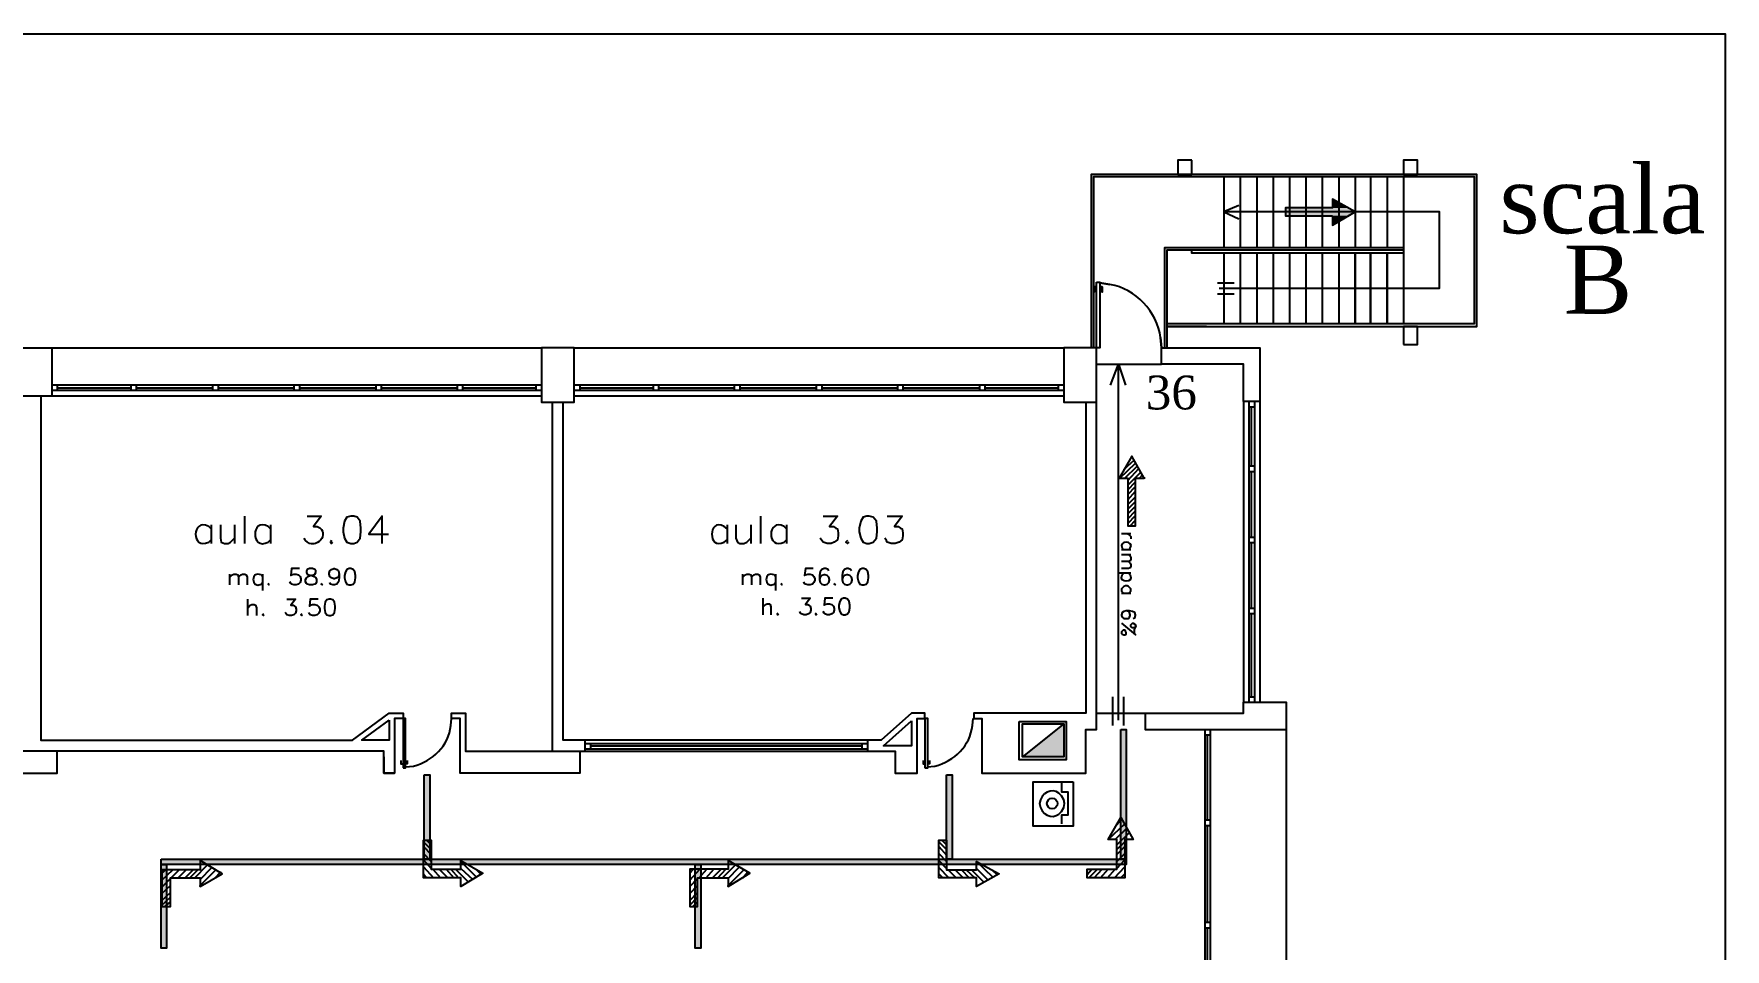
# Model space of a CAD drawing. Header units: millimetres. Extents: x 2592 to 5194, y 1172 to 2359.
# Drawn here: x 2595.648 to 2597.453, y 1176.154 to 1177.132 of the extents above; entities that cross this region are included whole.
import ezdxf

# ---------------------------------------------------------------- set-up
doc = ezdxf.new("R2010")
doc.units = ezdxf.units.MM
for name, color, linetype in [('PDF _Geometria', 7, 'Continuous'), ('PDF _Riempimenti solidi', 3, 'Continuous'), ('PDF _Testo', 7, 'Continuous')]:
    doc.layers.add(name, color=color, linetype=linetype)
doc.styles.add('PDF Times New Roman', font='times.ttf')

msp = doc.modelspace()

# ---------------------------------------------------------------- linework, layer by layer
at = {"layer": 'PDF _Geometria', "lineweight": 25}
for points in [[(2592.3511, 1177.1315), (2597.4528, 1177.1315), (2597.4528, 1175.284), (2592.3511, 1175.284)], [(2596.8836, 1176.9965), (2596.8686, 1176.9965), (2596.8686, 1176.9815), (2596.8836, 1176.9815)], [(2597.1094, 1176.9815), (2597.1244, 1176.9815), (2597.1244, 1176.9965), (2597.1094, 1176.9965)], [(2597.0578, 1176.8224), (2597.0578, 1176.8974)], [(2597.0744, 1176.8224), (2597.0744, 1176.8974)], [(2597.0919, 1176.8224), (2597.0919, 1176.8974)], [(2597.1094, 1176.7999), (2597.1244, 1176.7999), (2597.1244, 1176.819), (2597.1094, 1176.819)], [(2595.9861, 1176.6165), (2595.9819, 1176.6157), (2595.9794, 1176.6115), (2595.9778, 1176.604), (2595.9778, 1176.5999), (2595.9794, 1176.5932), (2595.9819, 1176.589), (2595.9861, 1176.5874), (2595.9894, 1176.5874), (2595.9928, 1176.589), (2595.9961, 1176.5932), (2595.9969, 1176.5999), (2595.9969, 1176.604), (2595.9961, 1176.6115), (2595.9928, 1176.6157), (2595.9894, 1176.6165)], [(2596.5369, 1176.6165), (2596.5328, 1176.6157), (2596.5303, 1176.6115), (2596.5286, 1176.604), (2596.5286, 1176.5999), (2596.5303, 1176.5932), (2596.5328, 1176.589), (2596.5369, 1176.5874), (2596.5394, 1176.5874), (2596.5436, 1176.589), (2596.5469, 1176.5932), (2596.5478, 1176.5999), (2596.5478, 1176.604), (2596.5469, 1176.6115), (2596.5436, 1176.6157), (2596.5394, 1176.6165)], [(2595.9419, 1176.5607), (2595.9394, 1176.5599), (2595.9386, 1176.5582), (2595.9386, 1176.5565), (2595.9394, 1176.5549), (2595.9411, 1176.554), (2595.9444, 1176.5532), (2595.9469, 1176.5524), (2595.9486, 1176.5507), (2595.9494, 1176.549), (2595.9494, 1176.5465), (2595.9486, 1176.5449), (2595.9478, 1176.544), (2595.9453, 1176.5432), (2595.9419, 1176.5432), (2595.9394, 1176.544), (2595.9386, 1176.5449), (2595.9378, 1176.5465), (2595.9378, 1176.549), (2595.9386, 1176.5507), (2595.9403, 1176.5524), (2595.9428, 1176.5532), (2595.9461, 1176.554), (2595.9478, 1176.5549), (2595.9486, 1176.5565), (2595.9486, 1176.5582), (2595.9478, 1176.5599), (2595.9453, 1176.5607)], [(2595.9844, 1176.5607), (2595.9819, 1176.5599), (2595.9803, 1176.5574), (2595.9794, 1176.5532), (2595.9794, 1176.5507), (2595.9803, 1176.5465), (2595.9819, 1176.544), (2595.9844, 1176.5432), (2595.9861, 1176.5432), (2595.9886, 1176.544), (2595.9903, 1176.5465), (2595.9911, 1176.5507), (2595.9911, 1176.5532), (2595.9903, 1176.5574), (2595.9886, 1176.5599), (2595.9861, 1176.5607)], [(2596.5319, 1176.5607), (2596.5294, 1176.5599), (2596.5278, 1176.5574), (2596.5269, 1176.5532), (2596.5269, 1176.5507), (2596.5278, 1176.5465), (2596.5294, 1176.544), (2596.5319, 1176.5432), (2596.5336, 1176.5432), (2596.5361, 1176.544), (2596.5378, 1176.5465), (2596.5386, 1176.5507), (2596.5386, 1176.5532), (2596.5378, 1176.5574), (2596.5361, 1176.5599), (2596.5336, 1176.5607)], [(2595.9628, 1176.5282), (2595.9603, 1176.5274), (2595.9586, 1176.5249), (2595.9578, 1176.5207), (2595.9578, 1176.5182), (2595.9586, 1176.514), (2595.9603, 1176.5115), (2595.9628, 1176.5107), (2595.9644, 1176.5107), (2595.9669, 1176.5115), (2595.9686, 1176.514), (2595.9694, 1176.5182), (2595.9694, 1176.5207), (2595.9686, 1176.5249), (2595.9669, 1176.5274), (2595.9644, 1176.5282)], [(2596.5119, 1176.529), (2596.5094, 1176.5282), (2596.5078, 1176.5257), (2596.5069, 1176.5215), (2596.5069, 1176.519), (2596.5078, 1176.5149), (2596.5094, 1176.5124), (2596.5119, 1176.5115), (2596.5136, 1176.5115), (2596.5161, 1176.5124), (2596.5178, 1176.5149), (2596.5186, 1176.519), (2596.5186, 1176.5215), (2596.5178, 1176.5257), (2596.5161, 1176.5282), (2596.5136, 1176.529)], [(2596.8136, 1176.4924), (2596.8128, 1176.494), (2596.8119, 1176.4949), (2596.8103, 1176.4949), (2596.8086, 1176.4932), (2596.8086, 1176.4915), (2596.8094, 1176.4907), (2596.8111, 1176.4899), (2596.8119, 1176.4899), (2596.8136, 1176.4907)], [(2595.5511, 1176.4065), (2595.5361, 1176.4065), (2595.5361, 1176.4007), (2595.5453, 1176.4007), (2595.5453, 1176.3424), (2595.6728, 1176.3424), (2595.6728, 1176.3657), (2595.5511, 1176.3657)], [(2596.0269, 1176.399), (2596.0269, 1176.3774), (2595.9978, 1176.3774)], [(2596.5844, 1176.3982), (2596.5844, 1176.3715), (2596.5544, 1176.3715)], [(2596.6994, 1176.3974), (2596.7494, 1176.3974), (2596.7494, 1176.3565), (2596.6994, 1176.3565)], [(2596.7569, 1176.3332), (2596.7569, 1176.2857), (2596.7144, 1176.2857), (2596.7144, 1176.3332)]]:
    msp.add_lwpolyline(points, close=True, dxfattribs=at)
for points in [[(2596.8994, 1176.819), (2596.8569, 1176.819), (2597.0294, 1176.819), (2597.1878, 1176.819), (2597.1878, 1176.9815), (2596.7761, 1176.9815), (2596.7761, 1176.7965)], [(2596.7761, 1176.9815), (2596.7769, 1176.9815)], [(2596.8569, 1176.8224), (2597.0228, 1176.8224), (2597.1853, 1176.8224), (2597.1853, 1176.979), (2596.7786, 1176.979), (2596.7786, 1176.7965)], [(2597.1094, 1176.979), (2597.1094, 1176.9032), (2596.8544, 1176.9032), (2596.8544, 1176.7965)], [(2596.9178, 1176.979), (2596.9178, 1176.9032)], [(2596.9353, 1176.979), (2596.9353, 1176.9032)], [(2596.9528, 1176.979), (2596.9528, 1176.9032)], [(2596.9703, 1176.979), (2596.9703, 1176.9032)], [(2596.9878, 1176.979), (2596.9878, 1176.9032)], [(2597.0053, 1176.979), (2597.0053, 1176.9032)], [(2597.0228, 1176.979), (2597.0228, 1176.9032)], [(2597.0403, 1176.979), (2597.0403, 1176.9032)], [(2597.0578, 1176.979), (2597.0578, 1176.9032)], [(2597.0744, 1176.979), (2597.0744, 1176.9032)], [(2597.0919, 1176.979), (2597.0919, 1176.9032)], [(2596.9128, 1176.8599), (2597.0136, 1176.8599), (2597.1478, 1176.8599), (2597.1478, 1176.9415), (2596.9178, 1176.9415)], [(2596.9336, 1176.9482), (2596.9178, 1176.9415), (2596.9336, 1176.934)], [(2597.1094, 1176.9007), (2597.0044, 1176.9007), (2596.8569, 1176.9007), (2596.8569, 1176.7965)], [(2597.1094, 1176.9032), (2597.1094, 1176.8974), (2597.0053, 1176.8974), (2596.9178, 1176.8974), (2596.8836, 1176.8974), (2596.8836, 1176.9007)], [(2596.9178, 1176.8974), (2596.9178, 1176.8224)], [(2596.9353, 1176.8974), (2596.9353, 1176.8224)], [(2596.9528, 1176.8974), (2596.9528, 1176.8224)], [(2596.9703, 1176.8974), (2596.9703, 1176.8224)], [(2596.9878, 1176.8974), (2596.9878, 1176.8224)], [(2597.0053, 1176.8974), (2597.0053, 1176.8224)], [(2597.0228, 1176.8974), (2597.0228, 1176.8224)], [(2597.0403, 1176.8974), (2597.0403, 1176.8224)], [(2597.1094, 1176.8974), (2597.1094, 1176.8224)], [(2596.9111, 1176.8657), (2596.9286, 1176.8657)], [(2596.9111, 1176.854), (2596.9286, 1176.854)], [(2594.5528, 1176.7965), (2595.0753, 1176.7965), (2595.0753, 1176.7382), (2595.1094, 1176.7382), (2595.1094, 1176.7965), (2595.6319, 1176.7965), (2595.6669, 1176.7965), (2595.6669, 1176.7449)], [(2595.6669, 1176.7965), (2596.1894, 1176.7965), (2596.1894, 1176.7382), (2596.2244, 1176.7382), (2596.2244, 1176.7965), (2596.1894, 1176.7965)], [(2596.2244, 1176.7965), (2596.7469, 1176.7965), (2596.7469, 1176.7382), (2596.7819, 1176.7382)], [(2596.7703, 1176.7382), (2596.7703, 1176.4065), (2596.6594, 1176.4065), (2596.6511, 1176.4065), (2596.6511, 1176.4007), (2596.6594, 1176.4007), (2596.6594, 1176.3424), (2596.7703, 1176.3424), (2596.7703, 1176.389), (2596.7819, 1176.389), (2596.7819, 1176.7382), (2596.7819, 1176.7965), (2596.7469, 1176.7965)], [(2596.7819, 1176.779), (2596.8511, 1176.779), (2596.8511, 1176.7965), (2596.9561, 1176.7965), (2596.9561, 1176.739), (2596.9386, 1176.739), (2596.9386, 1176.779), (2596.8511, 1176.779)], [(2596.7969, 1176.7565), (2596.8053, 1176.779), (2596.8128, 1176.7565)], [(2596.8053, 1176.399), (2596.8053, 1176.779)], [(2596.1894, 1176.7449), (2595.6669, 1176.7449), (2595.6319, 1176.7449), (2595.1094, 1176.7449)], [(2595.6553, 1176.7449), (2595.6553, 1176.3774), (2595.9878, 1176.3774), (2596.0269, 1176.4065), (2596.0419, 1176.4065), (2596.0419, 1176.4007), (2596.0328, 1176.4007), (2596.0328, 1176.3715), (2596.0328, 1176.3424), (2596.0211, 1176.3424), (2596.0211, 1176.3657), (2595.6728, 1176.3657)], [(2596.2303, 1176.3657), (2596.2303, 1176.3424), (2596.1028, 1176.3424), (2596.1028, 1176.4007), (2596.0936, 1176.4007), (2596.0936, 1176.4065), (2596.1086, 1176.4065), (2596.1086, 1176.3657), (2596.2303, 1176.3657), (2596.5669, 1176.3657), (2596.5669, 1176.3424), (2596.5903, 1176.3424), (2596.5903, 1176.3715), (2596.5903, 1176.4007), (2596.5986, 1176.4007), (2596.5986, 1176.4065), (2596.5844, 1176.4065), (2596.5519, 1176.3774), (2596.2128, 1176.3774), (2596.2128, 1176.7382)], [(2596.2011, 1176.3657), (2596.2011, 1176.7382)], [(2596.7469, 1176.7449), (2596.2244, 1176.7449)], [(2596.9386, 1176.739), (2596.9386, 1176.4182)], [(2596.9561, 1176.739), (2596.9561, 1176.4182)], [(2595.8369, 1176.6074), (2595.8369, 1176.5874)], [(2595.8469, 1176.6074), (2595.8469, 1176.5932), (2595.8478, 1176.589), (2595.8511, 1176.5874), (2595.8553, 1176.5874), (2595.8578, 1176.589), (2595.8619, 1176.5932)], [(2595.8619, 1176.6074), (2595.8619, 1176.5874)], [(2595.8728, 1176.5874), (2595.8728, 1176.6165)], [(2595.9003, 1176.6074), (2595.9003, 1176.5874)], [(2595.9394, 1176.6165), (2595.9544, 1176.6165), (2595.9461, 1176.6057), (2595.9503, 1176.6057)], [(2596.0194, 1176.5874), (2596.0194, 1176.6165), (2596.0053, 1176.5974), (2596.0261, 1176.5974)], [(2596.3878, 1176.6074), (2596.3878, 1176.5874)], [(2596.3969, 1176.6074), (2596.3969, 1176.5932), (2596.3986, 1176.589), (2596.4011, 1176.5874), (2596.4053, 1176.5874), (2596.4086, 1176.589), (2596.4128, 1176.5932)], [(2596.4128, 1176.6074), (2596.4128, 1176.5874)], [(2596.4236, 1176.5874), (2596.4236, 1176.6165)], [(2596.4511, 1176.6074), (2596.4511, 1176.5874)], [(2596.4903, 1176.6165), (2596.5053, 1176.6165), (2596.4969, 1176.6057), (2596.5011, 1176.6057), (2596.5036, 1176.604), (2596.5053, 1176.6032), (2596.5061, 1176.599), (2596.5061, 1176.5957), (2596.5053, 1176.5915), (2596.5019, 1176.589), (2596.4986, 1176.5874), (2596.4944, 1176.5874), (2596.4903, 1176.589), (2596.4886, 1176.5907), (2596.4869, 1176.5932)], [(2596.5586, 1176.6165), (2596.5744, 1176.6165), (2596.5661, 1176.6057), (2596.5703, 1176.6057), (2596.5728, 1176.604), (2596.5744, 1176.6032), (2596.5753, 1176.599), (2596.5753, 1176.5957), (2596.5744, 1176.5915), (2596.5711, 1176.589), (2596.5669, 1176.5874), (2596.5628, 1176.5874), (2596.5586, 1176.589), (2596.5578, 1176.5907), (2596.5561, 1176.5932)], [(2595.8369, 1176.6032), (2595.8344, 1176.6057)], [(2595.8344, 1176.589), (2595.8369, 1176.5915)], [(2595.9003, 1176.6032), (2595.8978, 1176.6057)], [(2595.8978, 1176.589), (2595.9003, 1176.5915)], [(2595.9378, 1176.5907), (2595.9361, 1176.5932)], [(2595.9653, 1176.5907), (2595.9644, 1176.589), (2595.9653, 1176.5874), (2595.9669, 1176.589)], [(2596.3878, 1176.6032), (2596.3844, 1176.6057)], [(2596.3844, 1176.589), (2596.3878, 1176.5915)], [(2596.4511, 1176.6032), (2596.4486, 1176.6057)], [(2596.4486, 1176.589), (2596.4511, 1176.5915)], [(2596.5161, 1176.5907), (2596.5144, 1176.589), (2596.5161, 1176.5874), (2596.5178, 1176.589)], [(2596.8086, 1176.5982), (2596.8186, 1176.5982)], [(2596.8144, 1176.5982), (2596.8161, 1176.5974), (2596.8186, 1176.5949), (2596.8186, 1176.5924)], [(2596.8186, 1176.5807), (2596.8086, 1176.5807)], [(2596.8086, 1176.5757), (2596.8186, 1176.5757)], [(2596.8161, 1176.5757), (2596.8178, 1176.574), (2596.8186, 1176.5724), (2596.8186, 1176.5707), (2596.8178, 1176.569), (2596.8161, 1176.5682), (2596.8086, 1176.5682)], [(2596.8094, 1176.5824), (2596.8111, 1176.5807)], [(2596.8161, 1176.5807), (2596.8178, 1176.5824)], [(2595.8569, 1176.5432), (2595.8569, 1176.5549)], [(2595.8569, 1176.5515), (2595.8594, 1176.554), (2595.8611, 1176.5549), (2595.8636, 1176.5549), (2595.8653, 1176.554), (2595.8661, 1176.5515), (2595.8661, 1176.5432)], [(2595.8661, 1176.5515), (2595.8686, 1176.554), (2595.8703, 1176.5549), (2595.8728, 1176.5549), (2595.8744, 1176.554), (2595.8753, 1176.5515), (2595.8753, 1176.5432)], [(2595.8919, 1176.5524), (2595.8903, 1176.554)], [(2595.8919, 1176.5549), (2595.8919, 1176.5374)], [(2595.9311, 1176.5607), (2595.9228, 1176.5607), (2595.9219, 1176.5532), (2595.9228, 1176.554), (2595.9253, 1176.5549), (2595.9278, 1176.5549), (2595.9303, 1176.554), (2595.9319, 1176.5524), (2595.9328, 1176.5499), (2595.9328, 1176.5482), (2595.9319, 1176.5457), (2595.9303, 1176.544), (2595.9278, 1176.5432), (2595.9253, 1176.5432), (2595.9228, 1176.544), (2595.9219, 1176.5449), (2595.9211, 1176.5465)], [(2595.9736, 1176.5549), (2595.9728, 1176.5524), (2595.9711, 1176.5507), (2595.9686, 1176.5499), (2595.9678, 1176.5499), (2595.9653, 1176.5507), (2595.9636, 1176.5524), (2595.9628, 1176.5549), (2595.9628, 1176.5557), (2595.9636, 1176.5582), (2595.9653, 1176.5599), (2595.9678, 1176.5607), (2595.9686, 1176.5607), (2595.9711, 1176.5599), (2595.9728, 1176.5582), (2595.9736, 1176.5549), (2595.9736, 1176.5507), (2595.9728, 1176.5465), (2595.9711, 1176.544), (2595.9686, 1176.5432), (2595.9669, 1176.5432), (2595.9644, 1176.544), (2595.9636, 1176.5457)], [(2596.4044, 1176.5432), (2596.4044, 1176.5549)], [(2596.4044, 1176.5515), (2596.4069, 1176.554), (2596.4086, 1176.5549), (2596.4111, 1176.5549), (2596.4128, 1176.554), (2596.4136, 1176.5515), (2596.4136, 1176.5432)], [(2596.4136, 1176.5515), (2596.4161, 1176.554), (2596.4178, 1176.5549), (2596.4203, 1176.5549), (2596.4219, 1176.554), (2596.4228, 1176.5515), (2596.4228, 1176.5432)], [(2596.4394, 1176.5524), (2596.4378, 1176.554)], [(2596.4394, 1176.5549), (2596.4394, 1176.5374)], [(2596.4794, 1176.5607), (2596.4711, 1176.5607), (2596.4703, 1176.5532), (2596.4711, 1176.554), (2596.4736, 1176.5549), (2596.4761, 1176.5549), (2596.4786, 1176.554), (2596.4803, 1176.5524), (2596.4811, 1176.5499), (2596.4811, 1176.5482), (2596.4803, 1176.5457), (2596.4786, 1176.544), (2596.4761, 1176.5432), (2596.4736, 1176.5432), (2596.4711, 1176.544), (2596.4703, 1176.5449), (2596.4694, 1176.5465)], [(2596.4961, 1176.5582), (2596.4953, 1176.5599), (2596.4928, 1176.5607), (2596.4911, 1176.5607), (2596.4886, 1176.5599), (2596.4869, 1176.5574), (2596.4861, 1176.5532), (2596.4861, 1176.549), (2596.4869, 1176.5457), (2596.4886, 1176.544), (2596.4911, 1176.5432), (2596.4919, 1176.5432), (2596.4944, 1176.544), (2596.4961, 1176.5457), (2596.4969, 1176.5482), (2596.4969, 1176.549), (2596.4961, 1176.5515), (2596.4944, 1176.5532), (2596.4919, 1176.554), (2596.4911, 1176.554), (2596.4886, 1176.5532), (2596.4869, 1176.5515), (2596.4861, 1176.549)], [(2596.5203, 1176.5582), (2596.5194, 1176.5599), (2596.5169, 1176.5607), (2596.5153, 1176.5607), (2596.5128, 1176.5599), (2596.5111, 1176.5574), (2596.5103, 1176.5532), (2596.5103, 1176.549), (2596.5111, 1176.5457), (2596.5128, 1176.544), (2596.5153, 1176.5432), (2596.5161, 1176.5432), (2596.5186, 1176.544), (2596.5203, 1176.5457), (2596.5211, 1176.5482), (2596.5211, 1176.549), (2596.5203, 1176.5515), (2596.5186, 1176.5532), (2596.5161, 1176.554), (2596.5153, 1176.554), (2596.5128, 1176.5532), (2596.5111, 1176.5515), (2596.5103, 1176.549)], [(2596.8186, 1176.5557), (2596.8044, 1176.5557)], [(2596.8161, 1176.5682), (2596.8178, 1176.5665), (2596.8186, 1176.5649), (2596.8186, 1176.5632), (2596.8178, 1176.5615), (2596.8161, 1176.5607), (2596.8086, 1176.5607)], [(2596.8094, 1176.554), (2596.8111, 1176.5557)], [(2596.8161, 1176.5557), (2596.8178, 1176.554)], [(2595.8903, 1176.544), (2595.8919, 1176.5457)], [(2595.8986, 1176.5449), (2595.8978, 1176.544), (2595.8986, 1176.5432), (2595.8994, 1176.544)], [(2595.9553, 1176.5449), (2595.9544, 1176.544), (2595.9553, 1176.5432), (2595.9561, 1176.544)], [(2596.4378, 1176.544), (2596.4394, 1176.5457)], [(2596.4461, 1176.5449), (2596.4453, 1176.544), (2596.4461, 1176.5432), (2596.4469, 1176.544)], [(2596.5028, 1176.5449), (2596.5019, 1176.544), (2596.5028, 1176.5432), (2596.5036, 1176.544)], [(2596.8161, 1176.534), (2596.8186, 1176.5365), (2596.8186, 1176.539), (2596.8161, 1176.5415), (2596.8144, 1176.5424), (2596.8128, 1176.5424), (2596.8111, 1176.5415), (2596.8086, 1176.539), (2596.8086, 1176.5365), (2596.8111, 1176.534)], [(2595.8761, 1176.5107), (2595.8761, 1176.5282)], [(2595.8761, 1176.519), (2595.8786, 1176.5215), (2595.8803, 1176.5224), (2595.8828, 1176.5224), (2595.8844, 1176.5215), (2595.8853, 1176.519), (2595.8853, 1176.5107)], [(2595.9178, 1176.5282), (2595.9269, 1176.5282), (2595.9219, 1176.5215), (2595.9244, 1176.5215), (2595.9261, 1176.5207), (2595.9269, 1176.5199), (2595.9278, 1176.5174), (2595.9278, 1176.5157), (2595.9269, 1176.5132), (2595.9253, 1176.5115), (2595.9228, 1176.5107), (2595.9203, 1176.5107), (2595.9178, 1176.5115), (2595.9169, 1176.5124), (2595.9161, 1176.514)], [(2595.9511, 1176.5282), (2595.9428, 1176.5282), (2595.9419, 1176.5207), (2595.9428, 1176.5215), (2595.9453, 1176.5224), (2595.9478, 1176.5224), (2595.9503, 1176.5215), (2595.9519, 1176.5199), (2595.9528, 1176.5174), (2595.9528, 1176.5157), (2595.9519, 1176.5132), (2595.9503, 1176.5115), (2595.9478, 1176.5107), (2595.9453, 1176.5107), (2595.9428, 1176.5115), (2595.9419, 1176.5124), (2595.9411, 1176.514)], [(2596.4261, 1176.5115), (2596.4261, 1176.529)], [(2596.4261, 1176.5199), (2596.4286, 1176.5224), (2596.4303, 1176.5232), (2596.4328, 1176.5232), (2596.4336, 1176.5224), (2596.4344, 1176.5199), (2596.4344, 1176.5115)], [(2596.4669, 1176.529), (2596.4761, 1176.529), (2596.4711, 1176.5224), (2596.4736, 1176.5224), (2596.4753, 1176.5215), (2596.4761, 1176.5207), (2596.4769, 1176.5182), (2596.4769, 1176.5165), (2596.4761, 1176.514), (2596.4744, 1176.5124), (2596.4719, 1176.5115), (2596.4694, 1176.5115), (2596.4669, 1176.5124), (2596.4661, 1176.5132), (2596.4653, 1176.5149)], [(2596.5003, 1176.529), (2596.4919, 1176.529), (2596.4911, 1176.5215), (2596.4919, 1176.5224), (2596.4944, 1176.5232), (2596.4969, 1176.5232), (2596.4994, 1176.5224), (2596.5011, 1176.5207), (2596.5019, 1176.5182), (2596.5019, 1176.5165), (2596.5011, 1176.514), (2596.4994, 1176.5124), (2596.4969, 1176.5115), (2596.4944, 1176.5115), (2596.4919, 1176.5124), (2596.4911, 1176.5132), (2596.4903, 1176.5149)], [(2596.8186, 1176.534), (2596.8086, 1176.534)], [(2595.8928, 1176.5124), (2595.8919, 1176.5115), (2595.8928, 1176.5107), (2595.8936, 1176.5115)], [(2595.9336, 1176.5124), (2595.9328, 1176.5115), (2595.9336, 1176.5107), (2595.9344, 1176.5115)], [(2596.4419, 1176.5132), (2596.4411, 1176.5124), (2596.4419, 1176.5115), (2596.4428, 1176.5124)], [(2596.4828, 1176.5132), (2596.4819, 1176.5124), (2596.4828, 1176.5115), (2596.4836, 1176.5124)], [(2596.8211, 1176.5074), (2596.8228, 1176.5082), (2596.8236, 1176.5107), (2596.8236, 1176.5115), (2596.8228, 1176.514), (2596.8203, 1176.5149), (2596.8169, 1176.5157), (2596.8136, 1176.5157), (2596.8111, 1176.5149), (2596.8094, 1176.514), (2596.8086, 1176.5115), (2596.8086, 1176.5107), (2596.8094, 1176.509), (2596.8111, 1176.5074), (2596.8161, 1176.5074), (2596.8169, 1176.509), (2596.8178, 1176.5107), (2596.8178, 1176.5115), (2596.8169, 1176.514), (2596.8161, 1176.5149), (2596.8136, 1176.5157)], [(2596.8086, 1176.5024), (2596.8236, 1176.4899), (2596.8228, 1176.4907), (2596.8219, 1176.4932)], [(2596.8236, 1176.499), (2596.8219, 1176.4974), (2596.8203, 1176.4974), (2596.8186, 1176.499), (2596.8186, 1176.5007), (2596.8203, 1176.5024), (2596.8211, 1176.5024), (2596.8228, 1176.5015)], [(2596.7819, 1176.4065), (2596.8336, 1176.4065), (2596.9386, 1176.4065), (2596.9386, 1176.4182), (2596.9844, 1176.4182), (2596.9844, 1176.389)], [(2596.7994, 1176.3932), (2596.7994, 1176.424)], [(2596.8111, 1176.3932), (2596.8111, 1176.424)], [(2596.7469, 1176.3949), (2596.7028, 1176.3599), (2596.7028, 1176.3949), (2596.7469, 1176.3949), (2596.7469, 1176.3599), (2596.7028, 1176.3599)], [(2596.8336, 1176.4065), (2596.8336, 1176.389), (2596.9844, 1176.389), (2596.9844, 1176.0815), (2596.8453, 1176.0815), (2596.8453, 1176.064), (2596.9386, 1176.064), (2596.9386, 1176.0524), (2596.9844, 1176.0524), (2596.9844, 1176.0815)], [(2596.2361, 1176.3657), (2596.2361, 1176.3774)], [(2596.5378, 1176.3657), (2596.5378, 1176.3774)], [(2596.0211, 1176.3599), (2596.0211, 1176.3424), (2596.0211, 1176.3599)], [(2596.0211, 1176.3424), (2596.0328, 1176.3424)], [(2596.7444, 1176.3315), (2596.7444, 1176.3224), (2596.7511, 1176.3224), (2596.7511, 1176.2974), (2596.7444, 1176.2974), (2596.7444, 1176.2882)], [(2596.7219, 1176.314), (2596.7211, 1176.3099), (2596.7219, 1176.3057)], [(2596.7444, 1176.3015), (2596.7469, 1176.3057), (2596.7478, 1176.3099), (2596.7469, 1176.314), (2596.7444, 1176.3182)]]:
    msp.add_lwpolyline(points, dxfattribs=at)
at = {"layer": 'PDF _Geometria', "color": 3, "lineweight": 25}
for points in [[(2597.0336, 1176.9374), (2597.0336, 1176.9274), (2597.0578, 1176.9415), (2597.0336, 1176.9549), (2597.0336, 1176.9457), (2596.9836, 1176.9457), (2596.9836, 1176.9374)], [(2596.1036, 1176.2399), (2596.1036, 1176.249), (2596.1269, 1176.2357), (2596.1036, 1176.2215), (2596.1036, 1176.2307), (2596.0636, 1176.2307), (2596.0636, 1176.2707), (2596.0719, 1176.2707), (2596.0719, 1176.2399)]]:
    msp.add_lwpolyline(points, close=True, dxfattribs=at)
at = {"layer": 'PDF _Geometria', "color": 3, "lineweight": 0}
msp.add_lwpolyline([(2596.9836, 1176.9457), (2597.0336, 1176.9457), (2597.0336, 1176.9549), (2597.0578, 1176.9415), (2597.0336, 1176.9274), (2597.0336, 1176.9374), (2596.9836, 1176.9374)], close=True, dxfattribs=at)
at = {"layer": 'PDF _Geometria', "color": 4, "lineweight": 25}
for points in [[(2596.7819, 1176.8615), (2596.7794, 1176.8615), (2596.7794, 1176.8557), (2596.7794, 1176.8615)], [(2596.7819, 1176.8665), (2596.7853, 1176.8665), (2596.7853, 1176.7965), (2596.7819, 1176.7965)], [(2596.7819, 1176.8665), (2596.7853, 1176.8665), (2596.7853, 1176.7965), (2596.7819, 1176.7965)], [(2596.7853, 1176.8657), (2596.7961, 1176.864)], [(2596.7878, 1176.8615), (2596.7878, 1176.8557), (2596.7878, 1176.8615), (2596.7853, 1176.8615)], [(2596.8503, 1176.8074), (2596.8511, 1176.7965)], [(2596.0419, 1176.3482), (2596.0444, 1176.3482), (2596.0444, 1176.4007), (2596.0419, 1176.4007)], [(2596.5986, 1176.3482), (2596.6019, 1176.3482), (2596.6019, 1176.4007), (2596.5986, 1176.4007)]]:
    msp.add_lwpolyline(points, close=True, dxfattribs=at)
for points in [[(2596.1894, 1176.7565), (2595.6669, 1176.7565)], [(2595.6728, 1176.7565), (2595.6728, 1176.7507)], [(2595.7511, 1176.7532), (2595.6728, 1176.7532)], [(2595.7511, 1176.7565), (2595.7511, 1176.7507)], [(2595.7569, 1176.7565), (2595.7569, 1176.7507)], [(2595.8386, 1176.7532), (2595.7569, 1176.7532)], [(2595.8386, 1176.7565), (2595.8386, 1176.7507)], [(2595.8444, 1176.7565), (2595.8444, 1176.7507)], [(2595.9253, 1176.7532), (2595.8444, 1176.7532)], [(2595.9253, 1176.7565), (2595.9253, 1176.7507)], [(2595.9311, 1176.7565), (2595.9311, 1176.7507)], [(2596.0128, 1176.7532), (2595.9311, 1176.7532)], [(2596.0128, 1176.7565), (2596.0128, 1176.7507)], [(2596.0186, 1176.7565), (2596.0186, 1176.7507)], [(2596.0994, 1176.7532), (2596.0186, 1176.7532)], [(2596.0994, 1176.7565), (2596.0994, 1176.7507)], [(2596.1053, 1176.7565), (2596.1053, 1176.7507)], [(2596.1836, 1176.7532), (2596.1053, 1176.7532)], [(2596.1836, 1176.7565), (2596.1836, 1176.7507)], [(2596.7469, 1176.7565), (2596.2244, 1176.7565)], [(2596.2303, 1176.7565), (2596.2303, 1176.7507)], [(2596.3086, 1176.7532), (2596.2303, 1176.7532)], [(2596.3086, 1176.7565), (2596.3086, 1176.7507)], [(2596.3144, 1176.7565), (2596.3144, 1176.7507)], [(2596.3953, 1176.7532), (2596.3144, 1176.7532)], [(2596.3953, 1176.7565), (2596.3953, 1176.7507)], [(2596.4011, 1176.7565), (2596.4011, 1176.7507)], [(2596.4828, 1176.7532), (2596.4011, 1176.7532)], [(2596.4828, 1176.7565), (2596.4828, 1176.7507)], [(2596.4886, 1176.7565), (2596.4886, 1176.7507)], [(2596.5694, 1176.7532), (2596.4886, 1176.7532)], [(2596.5694, 1176.7565), (2596.5694, 1176.7507)], [(2596.5753, 1176.7565), (2596.5753, 1176.7507)], [(2596.6569, 1176.7532), (2596.5753, 1176.7532)], [(2596.6569, 1176.7565), (2596.6569, 1176.7507)], [(2596.6628, 1176.7565), (2596.6628, 1176.7507)], [(2596.7411, 1176.7532), (2596.6628, 1176.7532)], [(2596.7411, 1176.7565), (2596.7411, 1176.7507)], [(2596.1894, 1176.7507), (2595.6669, 1176.7507)], [(2596.7469, 1176.7507), (2596.2244, 1176.7507)], [(2596.9444, 1176.739), (2596.9444, 1176.4182)], [(2596.9503, 1176.739), (2596.9503, 1176.4182)], [(2596.9503, 1176.7332), (2596.9444, 1176.7332)], [(2596.9469, 1176.7332), (2596.9469, 1176.6699)], [(2596.9503, 1176.6699), (2596.9444, 1176.6699)], [(2596.9503, 1176.664), (2596.9444, 1176.664)], [(2596.9469, 1176.664), (2596.9469, 1176.594)], [(2596.9503, 1176.594), (2596.9444, 1176.594)], [(2596.9503, 1176.5882), (2596.9444, 1176.5882)], [(2596.9469, 1176.5882), (2596.9469, 1176.5182)], [(2596.9503, 1176.5182), (2596.9444, 1176.5182)], [(2596.9503, 1176.5124), (2596.9444, 1176.5124)], [(2596.9469, 1176.5124), (2596.9469, 1176.424)], [(2596.9444, 1176.424), (2596.9503, 1176.424)], [(2596.0928, 1176.3932), (2596.0936, 1176.4007)], [(2596.6494, 1176.3932), (2596.6503, 1176.4007)], [(2596.2361, 1176.374), (2596.5378, 1176.374)], [(2596.2419, 1176.374), (2596.2419, 1176.3682)], [(2596.5319, 1176.3682), (2596.5319, 1176.374)], [(2596.8978, 1176.0815), (2596.8978, 1176.389)], [(2596.8978, 1176.3832), (2596.9036, 1176.3832)], [(2596.9003, 1176.2924), (2596.9003, 1176.3832)], [(2596.9036, 1176.0815), (2596.9036, 1176.389)], [(2596.0394, 1176.3557), (2596.0394, 1176.3524), (2596.0419, 1176.3524)], [(2596.0461, 1176.3557), (2596.0461, 1176.3524), (2596.0444, 1176.3524)], [(2596.2361, 1176.3682), (2596.5378, 1176.3682)], [(2596.2419, 1176.3715), (2596.5319, 1176.3715)], [(2596.5969, 1176.3557), (2596.5969, 1176.3524), (2596.5986, 1176.3524)], [(2596.6036, 1176.3557), (2596.6036, 1176.3524), (2596.6019, 1176.3524)], [(2596.0444, 1176.349), (2596.0528, 1176.3499)], [(2596.6011, 1176.349), (2596.6094, 1176.3499)], [(2596.8978, 1176.2924), (2596.9036, 1176.2924)], [(2596.8978, 1176.2865), (2596.9036, 1176.2865)], [(2596.9003, 1176.1832), (2596.9003, 1176.2865)], [(2596.8978, 1176.1832), (2596.9036, 1176.1832)], [(2596.8978, 1176.1774), (2596.9036, 1176.1774)], [(2596.9003, 1176.0874), (2596.9003, 1176.1774)]]:
    msp.add_lwpolyline(points, dxfattribs=at)
at = {"layer": 'PDF _Geometria', "color": 3, "lineweight": 25}
for points in [[(2596.8336, 1176.6574), (2596.8328, 1176.6574), (2596.8194, 1176.6807), (2596.8061, 1176.6574), (2596.8153, 1176.6574), (2596.8153, 1176.6065), (2596.8236, 1176.6065), (2596.8236, 1176.6574), (2596.8328, 1176.6574)], [(2596.8186, 1176.679), (2596.8194, 1176.6799)], [(2596.8069, 1176.6574), (2596.8236, 1176.6732)], [(2596.8111, 1176.6665), (2596.8219, 1176.6765)], [(2596.8119, 1176.6574), (2596.8253, 1176.6699)], [(2596.8153, 1176.6549), (2596.8269, 1176.6674)], [(2596.8153, 1176.6499), (2596.8294, 1176.664)], [(2596.8153, 1176.6449), (2596.8236, 1176.6532)], [(2596.8153, 1176.6399), (2596.8236, 1176.6482)], [(2596.8278, 1176.6574), (2596.8311, 1176.6607)], [(2596.8153, 1176.634), (2596.8236, 1176.6432)], [(2596.8153, 1176.629), (2596.8236, 1176.6374)], [(2596.8153, 1176.624), (2596.8236, 1176.6324)], [(2596.8153, 1176.619), (2596.8236, 1176.6274)], [(2596.8153, 1176.614), (2596.8236, 1176.6224)], [(2596.8153, 1176.609), (2596.8236, 1176.6174)], [(2596.8178, 1176.6065), (2596.8236, 1176.6124)], [(2596.8228, 1176.6065), (2596.8236, 1176.6074)], [(2596.7944, 1176.2715), (2596.8078, 1176.2949), (2596.8211, 1176.2715), (2596.8119, 1176.2715), (2596.8119, 1176.2307), (2596.7719, 1176.2307), (2596.7719, 1176.2399), (2596.8036, 1176.2399), (2596.8036, 1176.2715), (2596.7944, 1176.2715), (2596.8119, 1176.2882)], [(2596.8019, 1176.2715), (2596.8144, 1176.284)], [(2596.8036, 1176.2874), (2596.8086, 1176.2932), (2596.8078, 1176.2949)], [(2596.0636, 1176.269), (2596.0719, 1176.2607)], [(2596.0669, 1176.2707), (2596.0719, 1176.2657)], [(2596.6711, 1176.2315), (2596.6536, 1176.2482), (2596.6778, 1176.2349), (2596.6536, 1176.2215), (2596.6536, 1176.2307), (2596.6136, 1176.2307), (2596.6136, 1176.2707), (2596.6219, 1176.2707), (2596.6219, 1176.239), (2596.6536, 1176.239), (2596.6536, 1176.2482), (2596.6544, 1176.2482)], [(2596.6136, 1176.269), (2596.6219, 1176.2607)], [(2596.6169, 1176.2707), (2596.6219, 1176.2657)], [(2596.8036, 1176.2657), (2596.8169, 1176.279)], [(2596.8036, 1176.2607), (2596.8119, 1176.269)], [(2595.8253, 1176.2215), (2595.8486, 1176.2349), (2595.8253, 1176.249), (2595.8253, 1176.239), (2595.7844, 1176.239), (2595.7844, 1176.1999), (2595.7936, 1176.1999), (2595.7936, 1176.2307), (2595.8253, 1176.2307), (2595.8253, 1176.2215), (2595.8253, 1176.2224), (2595.8419, 1176.239)], [(2596.0636, 1176.264), (2596.0719, 1176.2557)], [(2596.0636, 1176.2565), (2596.0719, 1176.2482)], [(2596.0636, 1176.2499), (2596.0719, 1176.2407)], [(2596.1044, 1176.249), (2596.1036, 1176.2482), (2596.1203, 1176.2315)], [(2596.3886, 1176.2215), (2596.4119, 1176.2357), (2596.3886, 1176.249), (2596.3886, 1176.2399), (2596.3478, 1176.2399), (2596.3478, 1176.1999), (2596.3561, 1176.1999), (2596.3561, 1176.2307), (2596.3886, 1176.2307), (2596.3886, 1176.2215), (2596.3886, 1176.2224), (2596.4053, 1176.239)], [(2596.6136, 1176.264), (2596.6219, 1176.2549)], [(2596.6136, 1176.2565), (2596.6219, 1176.2482)], [(2596.6136, 1176.249), (2596.6219, 1176.2407)], [(2596.8036, 1176.2557), (2596.8119, 1176.264)], [(2596.8036, 1176.2482), (2596.8119, 1176.2565)], [(2596.8036, 1176.2407), (2596.8119, 1176.2499)], [(2595.7844, 1176.2357), (2595.7886, 1176.239)], [(2595.7844, 1176.2282), (2595.7961, 1176.239)], [(2595.7844, 1176.2207), (2595.7936, 1176.2299)], [(2595.7944, 1176.2307), (2595.8028, 1176.239)], [(2595.8019, 1176.2307), (2595.8103, 1176.239)], [(2595.8094, 1176.2307), (2595.8178, 1176.239)], [(2595.8144, 1176.2307), (2595.8228, 1176.239)], [(2595.8194, 1176.2307), (2595.8328, 1176.244)], [(2595.8253, 1176.229), (2595.8378, 1176.2415)], [(2595.8411, 1176.2307), (2595.8469, 1176.2365), (2595.8478, 1176.2349)], [(2596.0636, 1176.2424), (2596.0744, 1176.2307)], [(2596.0636, 1176.2349), (2596.0669, 1176.2307)], [(2596.0736, 1176.2399), (2596.0819, 1176.2307)], [(2596.0803, 1176.2399), (2596.0894, 1176.2307)], [(2596.0878, 1176.2399), (2596.0961, 1176.2307)], [(2596.0928, 1176.2399), (2596.1011, 1176.2307)], [(2596.0978, 1176.2399), (2596.1111, 1176.2265)], [(2596.1036, 1176.2407), (2596.1161, 1176.229)], [(2596.1194, 1176.2399), (2596.1253, 1176.234), (2596.1269, 1176.2357)], [(2596.3478, 1176.2357), (2596.3519, 1176.2399)], [(2596.3478, 1176.2282), (2596.3586, 1176.2399)], [(2596.3478, 1176.2215), (2596.3561, 1176.2299)], [(2596.3578, 1176.2307), (2596.3661, 1176.2399)], [(2596.3653, 1176.2307), (2596.3736, 1176.2399)], [(2596.3719, 1176.2307), (2596.3811, 1176.2399)], [(2596.3778, 1176.2307), (2596.3861, 1176.2399)], [(2596.3828, 1176.2307), (2596.3961, 1176.244)], [(2596.3886, 1176.2299), (2596.4003, 1176.2415)], [(2596.4044, 1176.2307), (2596.4094, 1176.2365)], [(2596.4103, 1176.2365), (2596.4111, 1176.2349)], [(2596.6136, 1176.2415), (2596.6244, 1176.2307)], [(2596.6136, 1176.2349), (2596.6178, 1176.2307)], [(2596.6236, 1176.239), (2596.6319, 1176.2307)], [(2596.6311, 1176.239), (2596.6394, 1176.2307)], [(2596.6378, 1176.239), (2596.6461, 1176.2307)], [(2596.6428, 1176.239), (2596.6519, 1176.2307)], [(2596.6486, 1176.239), (2596.6619, 1176.2257)], [(2596.6536, 1176.2407), (2596.6661, 1176.2282)], [(2596.6703, 1176.239), (2596.6753, 1176.234)], [(2596.6761, 1176.234), (2596.6769, 1176.2357)], [(2596.7719, 1176.234), (2596.7769, 1176.2399)], [(2596.7736, 1176.2307), (2596.7828, 1176.2399)], [(2596.7794, 1176.2307), (2596.7878, 1176.2399)], [(2596.7861, 1176.2307), (2596.7944, 1176.2399)], [(2596.7936, 1176.2307), (2596.8019, 1176.2399)], [(2596.8011, 1176.2307), (2596.8119, 1176.2424)], [(2596.8078, 1176.2307), (2596.8119, 1176.2349)], [(2595.7844, 1176.214), (2595.7936, 1176.2224)], [(2595.7844, 1176.2065), (2595.7936, 1176.2149)], [(2596.3478, 1176.214), (2596.3561, 1176.2224)], [(2596.3478, 1176.2065), (2596.3561, 1176.2149)], [(2595.7844, 1176.2015), (2595.7936, 1176.2099)], [(2595.7878, 1176.1999), (2595.7936, 1176.2049)], [(2596.3478, 1176.2015), (2596.3561, 1176.2099)], [(2596.3511, 1176.1999), (2596.3561, 1176.2049)]]:
    msp.add_lwpolyline(points, dxfattribs=at)
at = {"layer": 'PDF _Geometria', "lineweight": 0}
msp.add_lwpolyline([(2596.7469, 1176.3599), (2596.7469, 1176.3949), (2596.7028, 1176.3599)], close=True, dxfattribs=at)
at = {"layer": 'PDF _Geometria', "color": 2, "lineweight": 0, "true_color": 0xf1eb1f}
for points in [[(2596.8136, 1176.389), (2596.8078, 1176.389), (2596.8078, 1176.2507), (2596.8136, 1176.2507)], [(2596.0703, 1176.3407), (2596.0644, 1176.3407), (2596.0644, 1176.2507), (2596.0703, 1176.2507)], [(2596.6277, 1176.3407), (2596.6219, 1176.3407), (2596.6219, 1176.2507), (2596.6277, 1176.2507)], [(2596.8136, 1176.2507), (2595.7836, 1176.2507), (2595.7836, 1176.2449), (2596.8136, 1176.2449)], [(2595.7894, 1176.2449), (2595.7836, 1176.2449), (2595.7836, 1176.1557), (2595.7894, 1176.1557)], [(2596.3594, 1176.2449), (2596.3536, 1176.2449), (2596.3536, 1176.1557), (2596.3594, 1176.1557)]]:
    msp.add_lwpolyline(points, close=True, dxfattribs=at)
at = {"layer": 'PDF _Geometria', "color": 2, "lineweight": 25, "true_color": 0xf1eb1f}
for points in [[(2596.8078, 1176.389), (2596.8136, 1176.389), (2596.8136, 1176.2507), (2596.8078, 1176.2507)], [(2596.0644, 1176.3407), (2596.0703, 1176.3407), (2596.0703, 1176.2507), (2596.0644, 1176.2507)], [(2596.6219, 1176.3407), (2596.6277, 1176.3407), (2596.6277, 1176.2507), (2596.6219, 1176.2507)], [(2595.7836, 1176.2507), (2596.8136, 1176.2507), (2596.8136, 1176.2449), (2595.7836, 1176.2449)], [(2595.7836, 1176.2449), (2595.7894, 1176.2449), (2595.7894, 1176.1557), (2595.7836, 1176.1557)], [(2596.3536, 1176.2449), (2596.3594, 1176.2449), (2596.3594, 1176.1557), (2596.3536, 1176.1557)]]:
    msp.add_lwpolyline(points, close=True, dxfattribs=at)
at = {"layer": 'PDF _Geometria', "lineweight": 25}
msp.add_circle((2596.7346, 1176.3099), 0.00567, dxfattribs=at)
at = {"layer": 'PDF _Geometria', "color": 4, "lineweight": 25}
for points in [[(2596.8503, 1176.8074), (2596.8462, 1176.8347), (2596.8238, 1176.8596), (2596.7961, 1176.864)], [(2596.8503, 1176.8074), (2596.8462, 1176.8347), (2596.8238, 1176.8596), (2596.7961, 1176.864)], [(2596.0528, 1176.3499), (2596.0734, 1176.3552), (2596.0905, 1176.3714), (2596.0928, 1176.3932)], [(2596.6094, 1176.3499), (2596.63, 1176.3552), (2596.6471, 1176.3714), (2596.6494, 1176.3932)]]:
    msp.add_open_spline(points, degree=3, dxfattribs=at)
at = {"layer": 'PDF _Geometria', "lineweight": 25}
for points in [[(2595.8344, 1176.6057), (2595.8157, 1176.6153), (2595.8157, 1176.5794), (2595.8344, 1176.589)], [(2595.8978, 1176.6057), (2595.8792, 1176.6156), (2595.8792, 1176.5792), (2595.8978, 1176.589)], [(2596.3844, 1176.6057), (2596.367, 1176.6153), (2596.367, 1176.5794), (2596.3844, 1176.589)], [(2596.4486, 1176.6057), (2596.4299, 1176.6153), (2596.4299, 1176.5794), (2596.4486, 1176.589)], [(2595.9503, 1176.6057), (2595.9656, 1176.5988), (2595.9485, 1176.5788), (2595.9378, 1176.5907)], [(2596.8178, 1176.5824), (2596.8228, 1176.591), (2596.8043, 1176.591), (2596.8094, 1176.5824)], [(2595.8903, 1176.554), (2595.8792, 1176.5594), (2595.8792, 1176.5387), (2595.8903, 1176.544)], [(2596.4378, 1176.554), (2596.4267, 1176.5594), (2596.4267, 1176.5387), (2596.4378, 1176.544)], [(2596.8178, 1176.554), (2596.8227, 1176.5449), (2596.8045, 1176.5449), (2596.8094, 1176.554)], [(2596.8228, 1176.5015), (2596.8253, 1176.4981), (2596.8214, 1176.4982), (2596.8219, 1176.4932)], [(2596.7444, 1176.3182), (2596.7378, 1176.327), (2596.7261, 1176.3244), (2596.7219, 1176.314)], [(2596.7219, 1176.3057), (2596.7261, 1176.2954), (2596.7378, 1176.2927), (2596.7444, 1176.3015)]]:
    msp.add_open_spline(points, degree=3, dxfattribs=at)
at = {"layer": 'PDF _Riempimenti solidi', "lineweight": 25, "transparency": 33554559}
for points in [[(2597.0336, 1176.9457), (2597.0503, 1176.9457), (2597.0336, 1176.9549)], [(2596.9836, 1176.9415), (2597.0503, 1176.9457), (2596.9836, 1176.9457)], [(2596.9836, 1176.9415), (2597.0578, 1176.9415), (2597.0503, 1176.9457)], [(2596.9836, 1176.9374), (2597.0578, 1176.9415), (2596.9836, 1176.9415)], [(2596.9836, 1176.9374), (2597.0503, 1176.9374), (2597.0578, 1176.9415)], [(2597.0336, 1176.9274), (2597.0503, 1176.9374), (2597.0336, 1176.9374)]]:
    msp.add_solid(points, dxfattribs=at)
at = {"layer": 'PDF _Riempimenti solidi', "color": 7, "lineweight": 0, "transparency": 33554559}
msp.add_solid([(2596.7469, 1176.3949), (2596.7469, 1176.3599), (2596.7028, 1176.3599)], dxfattribs=at)
at = {"layer": 'PDF _Riempimenti solidi', "color": 2, "lineweight": 0, "true_color": 0xf1eb1f, "transparency": 33554559}
for points in [[(2596.8078, 1176.389), (2596.8136, 1176.2507), (2596.8078, 1176.2507)], [(2596.8078, 1176.389), (2596.8136, 1176.389), (2596.8136, 1176.2507)], [(2596.0644, 1176.3407), (2596.0703, 1176.2507), (2596.0644, 1176.2507)], [(2596.0644, 1176.3407), (2596.0703, 1176.3407), (2596.0703, 1176.2507)], [(2596.6219, 1176.3407), (2596.6277, 1176.2507), (2596.6219, 1176.2507)], [(2596.6219, 1176.3407), (2596.6277, 1176.3407), (2596.6277, 1176.2507)], [(2595.7836, 1176.2507), (2596.8136, 1176.2449), (2595.7836, 1176.2449)], [(2595.7836, 1176.2507), (2596.8136, 1176.2507), (2596.8136, 1176.2449)], [(2595.7836, 1176.2449), (2595.7894, 1176.1557), (2595.7836, 1176.1557)], [(2595.7836, 1176.2449), (2595.7894, 1176.2449), (2595.7894, 1176.1557)], [(2596.3536, 1176.2449), (2596.3594, 1176.1557), (2596.3536, 1176.1557)], [(2596.3536, 1176.2449), (2596.3594, 1176.2449), (2596.3594, 1176.1557)]]:
    msp.add_solid(points, dxfattribs=at)

# ---------------------------------------------------------------- texts
at = {"layer": 'PDF _Testo', "attachment_point": 7, "style": 'PDF Times New Roman'}
for s, insert, char_height in [('scala', (2597.2119, 1176.9176), 0.0728), ('B', (2597.2803, 1176.8324), 0.0728), ('36', (2596.8344, 1176.7301), 0.03612)]:
    msp.add_mtext(s, dxfattribs=dict(at, insert=insert, char_height=char_height))

doc.saveas('drawing.dxf')
